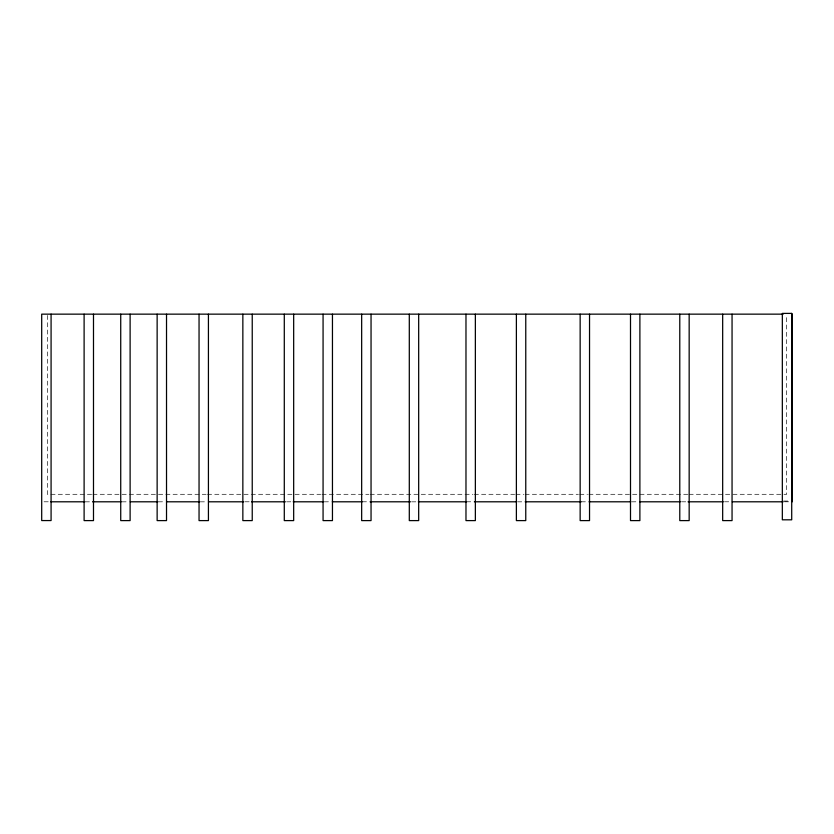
<?xml version="1.0" encoding="UTF-8"?>
<svg xmlns="http://www.w3.org/2000/svg" width="834" height="834" viewBox="0 0 834 834"><rect width="100%" height="100%" fill="white"/><g stroke="black" fill="none" stroke-linecap="round" stroke-linejoin="round"><path stroke-width="0.63" stroke-dasharray="4.17 3.13" d="M91.584 494.291L47.329 494.291L47.329 315.45M92.887 494.291L128.029 494.291M129.333 494.291L164.475 494.291M165.778 494.291L206.134 494.291M207.437 494.291L320.673 494.291M321.976 494.291L368.837 494.291M370.14 494.291L472.972 494.291M474.275 494.291L514.62 494.291M515.923 494.291L523.731 494.291M525.034 494.291L578.41 494.291M579.703 494.291L587.522 494.291M588.814 494.291L687.748 494.291M689.051 494.291L786.671 494.291L786.671 315.45M783.512 501.046L790.549 501.046M44.046 501.797L51.082 501.797M85.287 501.839L92.324 501.839M121.9 501.839L127.769 501.839M158.304 501.839L164.194 501.797M200.212 501.839L206.081 501.839M244.987 501.797L250.2 501.797M286.635 501.839L291.9 501.797M324.249 501.839L330.994 501.797M362.269 501.797L368.784 501.797M411.642 501.839L417.5 501.839M466.519 501.797L473.034 501.797M517.549 501.839L524.586 501.839M581.194 501.797L588.366 501.839M631.672 501.839L638.531 501.797M681.534 501.797L686.82 501.839M724.538 501.797L731.053 501.797M784.481 501.797L789.694 501.797"/><path stroke-width="1.25" d="M783.178 314.147L41.7 314.147L41.7 520.562L51.082 520.562L51.082 314.147M50.822 501.797L84.703 501.797M92.522 501.797L121.191 501.797M130.312 501.797L157.678 501.797M166.8 501.797L199.378 501.797M208.5 501.797L243.684 501.797M251.503 501.797L285.384 501.797M293.203 501.797L323.175 501.797M332.297 501.797L362.269 501.797M370.087 501.797L410.484 501.797M418.303 501.797L466.519 501.797M474.337 501.797L516.038 501.797M525.159 501.797L581.194 501.797M589.013 501.797L630.712 501.797M639.834 501.797L680.231 501.797M688.05 501.797L723.234 501.797M732.356 501.797L783.178 501.797M792.3 314.147L792.3 501.797M732.054 314.189L732.054 520.604L722.671 520.604L722.671 314.189M689.165 314.189L689.165 520.604L679.783 520.604L679.783 314.189M639.886 314.189L639.886 520.604L630.504 520.604L630.504 314.189M589.534 314.189L589.534 520.604L580.151 520.604L580.151 314.189M525.764 314.189L525.764 520.604L516.382 520.604L516.382 314.189M475.359 314.189L475.359 520.604L465.977 520.604L465.977 314.189M418.678 314.189L418.678 520.604L409.296 520.604L409.296 314.189M371.047 314.189L371.047 520.604L361.664 520.604L361.664 314.189M332.453 314.189L332.453 520.604L323.071 520.604L323.071 314.189M293.672 314.189L293.672 520.604L284.29 520.604L284.29 314.189M252.233 314.189L252.233 520.604L242.85 520.604L242.85 314.189M208.427 314.189L208.427 520.604L199.045 520.604L199.045 314.189M166.519 314.189L166.519 520.604L157.136 520.604L157.136 314.189M130.114 314.189L130.114 520.604L120.732 520.604L120.732 314.189M93.491 314.189L93.491 520.604L84.109 520.604L84.109 314.189M791.716 313.396L782.334 313.396L782.334 519.811L791.716 519.811L791.716 313.396"/></g></svg>
